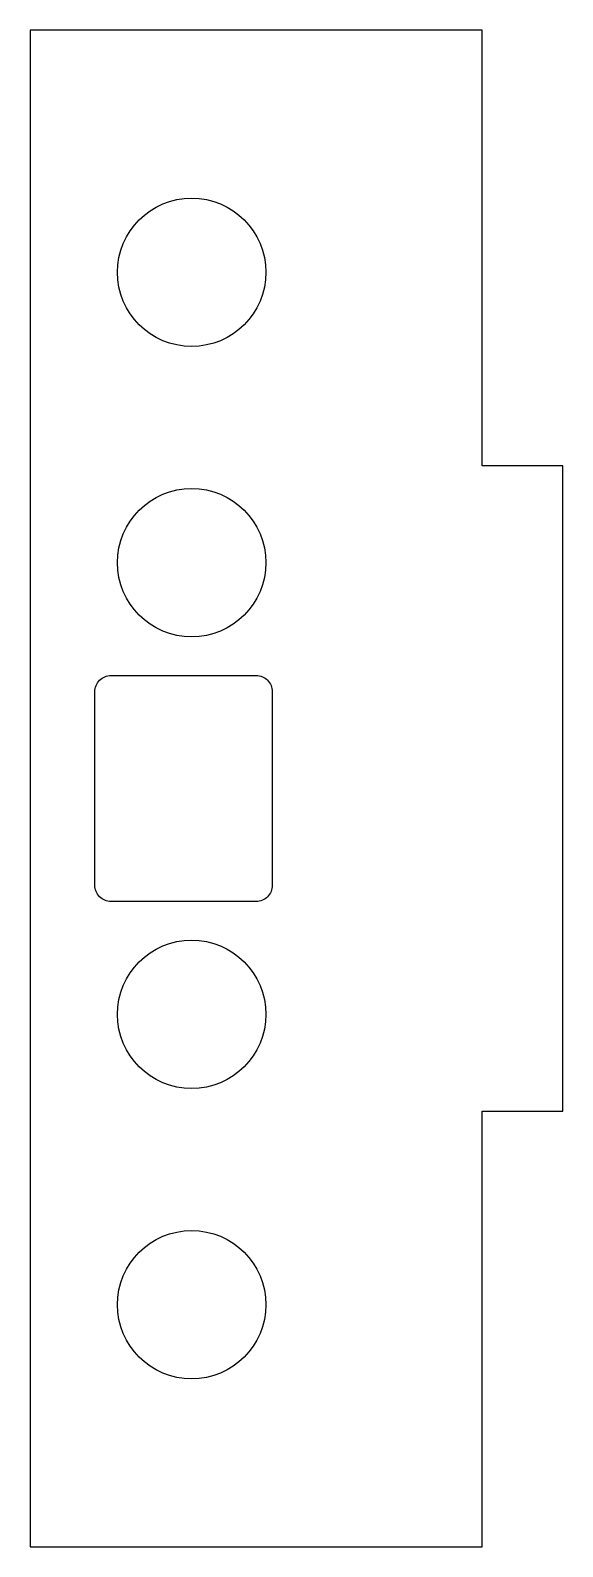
# Model space of a CAD drawing. Header units: millimetres. Extents: x -28 to 5, y 0 to 94.
import ezdxf

# ---------------------------------------------------------------- set-up
doc = ezdxf.new("R2010")
doc.units = ezdxf.units.MM

msp = doc.modelspace()

# ---------------------------------------------------------------- linework, layer by layer
msp.add_lwpolyline([(-28, 94), (-28, 0), (0, 0), (0, 27), (5, 27), (5, 67), (0, 67), (0, 94)], close=True)
msp.add_lwpolyline([(-23, 54), (-14, 54, -0.414214), (-13, 53), (-13, 41, -0.414214), (-14, 40), (-23, 40, -0.414214), (-24, 41), (-24, 53, -0.414214)], format="xyb", close=True)
for centre in [(-18, 79), (-18, 61), (-18, 33), (-18, 15)]:
    msp.add_circle(centre, 4.6)

doc.saveas('drawing.dxf')
